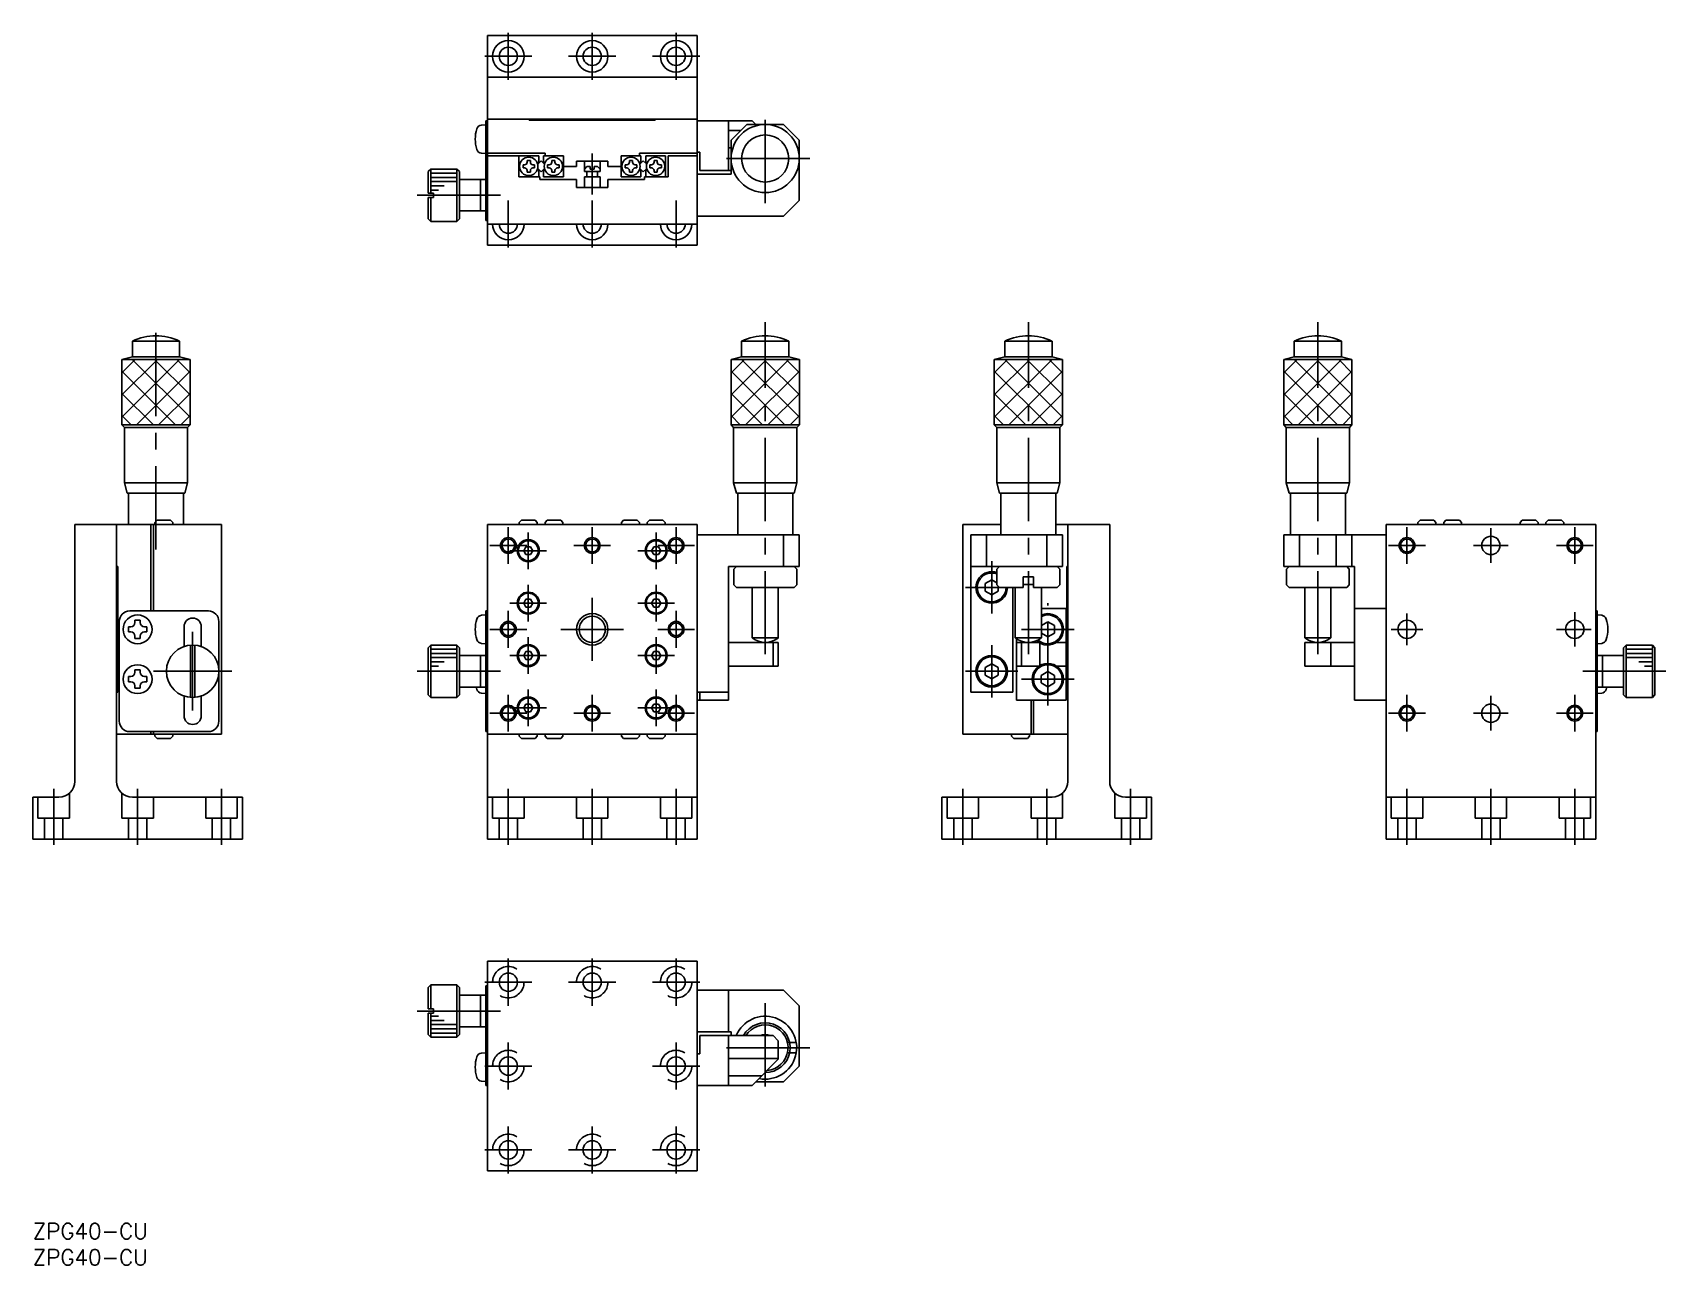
# Model space of a CAD drawing. Extents: x 0 to 312, y -8 to 227.
import ezdxf

# ---------------------------------------------------------------- set-up
doc = ezdxf.new("R2010")
doc.units = 0
doc.header["$LTSCALE"] = 0.5
doc.linetypes.add('CENTER', pattern=[50.8, 31.75, -6.35, 6.35, -6.35])
doc.linetypes.add('DASHED', pattern=[19.05, 12.7, -6.35])
for name, color, linetype in [('MSM_CENTER', 1, 'CENTER'), ('MSM_CONTINUOUS', 7, 'CONTINUOUS'), ('MSM_DASHED', 4, 'DASHED'), ('MSM_NARROW', 5, 'CONTINUOUS'), ('MSM_PART_NUMBER', 7, 'CONTINUOUS')]:
    doc.layers.add(name, color=color, linetype=linetype)
doc.styles.get("Standard").update_dxf_attribs({"font": 'txt.shx', "height": 3, "bigfont": 'bigfont.shx'})

# ---------------------------------------------------------------- blocks, each defined once
blk = doc.blocks.new('*U2')
at = {"layer": 'MSM_PART_NUMBER'}
blk.add_text('ZPG40-CU', height=3, dxfattribs=at).set_placement((0, -3))
blk = doc.blocks.new('*U3')
at = {"layer": 'MSM_PART_NUMBER'}
blk.add_text('ZPG40-CU', height=3, dxfattribs=at).set_placement((0, -8))

msp = doc.modelspace()

# ---------------------------------------------------------------- linework, layer by layer
at = {"layer": 'MSM_CENTER'}
for p, q in [((90.71, 218.12), (90.71, 227.12)), ((106.71, 218.12), (106.71, 227.12)), ((122.71, 218.12), (122.71, 227.12)), ((86.21, 222.62), (95.21, 222.62)), ((102.21, 222.62), (111.21, 222.62)), ((118.21, 222.62), (127.21, 222.62)), ((139.71, 194.62), (139.71, 211.62)), ((106.71, 196.27), (106.71, 204.06)), ((148.21, 203.12), (131.21, 203.12)), ((89.19, 196.12), (72.49, 196.12)), ((90.71, 186.12), (90.71, 195.12)), ((106.71, 186.12), (106.71, 195.12)), ((122.71, 186.12), (122.71, 195.12)), ((23.5, 128.57), (23.5, 171.88)), ((139.71, 108.56), (139.71, 171.88)), ((189.91, 108.56), (189.91, 171.88)), ((245.12, 108.56), (245.12, 171.88)), ((90.71, 132.81), (90.71, 125.81)), ((94.51, 131.81), (94.51, 124.81)), ((106.71, 132.81), (106.71, 125.81)), ((118.91, 131.81), (118.91, 124.81)), ((122.71, 132.81), (122.71, 125.81)), ((262.12, 132.81), (262.12, 125.81)), ((278.12, 132.61), (278.12, 126.01)), ((294.12, 132.81), (294.12, 125.81)), ((87.21, 129.31), (94.21, 129.31)), ((91.01, 128.31), (98.01, 128.31)), ((103.21, 129.31), (110.21, 129.31)), ((115.41, 128.31), (122.41, 128.31)), ((119.21, 129.31), (126.21, 129.31)), ((258.62, 129.31), (265.62, 129.31)), ((274.82, 129.31), (281.42, 129.31)), ((290.62, 129.31), (297.62, 129.31)), ((182.91, 126.31), (182.91, 116.31)), ((94.51, 121.81), (94.51, 114.81)), ((106.71, 119.31), (106.71, 107.31)), ((118.91, 121.81), (118.91, 114.81)), ((177.91, 121.31), (187.91, 121.31)), ((90.71, 116.81), (90.71, 109.81)), ((91.01, 118.31), (98.01, 118.31)), ((115.41, 118.31), (122.41, 118.31)), ((122.71, 116.81), (122.71, 109.81)), ((193.61, 98.81), (193.61, 118.31)), ((262.12, 116.31), (262.12, 110.31)), ((294.12, 116.61), (294.12, 110.01)), ((30.5, 97.81), (30.5, 112.81)), ((87.21, 113.31), (94.21, 113.31)), ((112.71, 113.31), (100.71, 113.31)), ((119.21, 113.31), (126.21, 113.31)), ((198.61, 113.31), (188.61, 113.31)), ((259.12, 113.31), (265.12, 113.31)), ((290.62, 113.31), (297.22, 113.31)), ((94.51, 111.81), (94.51, 104.81)), ((118.91, 111.81), (118.91, 104.81)), ((182.91, 110.31), (182.91, 100.31)), ((91.01, 108.31), (98.01, 108.31)), ((115.41, 108.31), (122.41, 108.31)), ((23, 105.31), (38, 105.31)), ((89.19, 105.31), (72.49, 105.31)), ((177.91, 105.31), (187.91, 105.31)), ((198.61, 103.81), (188.61, 103.81)), ((295.63, 105.31), (312.33, 105.31)), ((90.71, 100.81), (90.71, 93.81)), ((94.51, 101.81), (94.51, 94.81)), ((106.71, 100.81), (106.71, 93.81)), ((118.91, 101.81), (118.91, 94.81)), ((122.71, 100.81), (122.71, 93.81)), ((262.12, 100.81), (262.12, 93.81)), ((278.12, 94.01), (278.12, 100.61)), ((294.12, 100.81), (294.12, 93.81)), ((87.21, 97.31), (94.21, 97.31)), ((91.01, 98.31), (98.01, 98.31)), ((103.21, 97.31), (110.21, 97.31)), ((115.41, 98.31), (122.41, 98.31)), ((119.21, 97.31), (126.21, 97.31)), ((258.62, 97.31), (265.62, 97.31)), ((274.82, 97.31), (281.42, 97.31)), ((290.62, 97.31), (297.62, 97.31)), ((4, 82.87), (4, 72.21)), ((20, 82.87), (20, 72.21)), ((36, 82.87), (36, 72.21)), ((90.71, 82.87), (90.71, 72.21)), ((106.71, 82.87), (106.71, 72.21)), ((122.71, 82.87), (122.71, 72.21)), ((177.41, 82.87), (177.41, 72.21)), ((193.41, 82.87), (193.41, 72.21)), ((209.41, 82.87), (209.41, 72.21)), ((262.12, 82.87), (262.12, 72.21)), ((278.12, 82.87), (278.12, 72.21)), ((294.12, 82.87), (294.12, 72.21)), ((90.71, 50.5), (90.71, 41.5)), ((106.71, 50.5), (106.71, 41.5)), ((122.71, 50.5), (122.71, 41.5)), ((86.21, 46), (95.21, 46)), ((102.21, 46), (111.21, 46)), ((118.21, 46), (127.21, 46)), ((139.71, 42), (139.71, 25)), ((89.19, 40.5), (72.49, 40.5)), ((90.71, 34.5), (90.71, 25.5)), ((122.71, 34.5), (122.71, 25.5)), ((148.21, 33.5), (131.21, 33.5)), ((86.21, 30), (95.21, 30)), ((118.21, 30), (127.21, 30)), ((90.71, 18.5), (90.71, 9.5)), ((106.71, 18.5), (106.71, 9.5)), ((122.71, 18.5), (122.71, 9.5)), ((86.21, 14), (95.21, 14)), ((102.21, 14), (111.21, 14)), ((118.21, 14), (127.21, 14))]:
    msp.add_line(p, q, dxfattribs=at)
at = {"layer": 'MSM_CONTINUOUS'}
for p, q in [((126.71, 226.62), (86.71, 226.62)), ((86.71, 226.62), (86.71, 186.62)), ((126.71, 226.62), (126.71, 186.62)), ((86.71, 218.62), (126.71, 218.62)), ((85.56, 209.5), (86.41, 209.57)), ((86.41, 210.32), (86.71, 210.32)), ((86.41, 191.32), (86.41, 210.32)), ((86.71, 210.62), (126.71, 210.62)), ((94.71, 210.42), (94.71, 210.62)), ((94.71, 210.42), (118.71, 210.42)), ((118.71, 210.42), (118.71, 210.62)), ((137.21, 210.32), (126.71, 210.32)), ((132.71, 210.32), (132.71, 200.82)), ((133.21, 206.62), (136.21, 209.62)), ((136.21, 209.62), (143.21, 209.62)), ((137.91, 209.62), (137.21, 210.32)), ((143.21, 209.62), (146.21, 206.62)), ((132.71, 208.48), (135.07, 208.48)), ((133.21, 206.62), (133.21, 200.12)), ((146.21, 195.12), (146.21, 206.62)), ((86.41, 204.07), (85.56, 204.14)), ((86.71, 204.12), (97.71, 204.12)), ((96.51, 203.62), (86.71, 203.62)), ((92.71, 199.62), (92.71, 203.62)), ((96.51, 203.62), (96.51, 202.23)), ((97.41, 203.62), (97.41, 202.23)), ((97.41, 203.62), (101.21, 203.62)), ((97.71, 203.62), (97.71, 204.12)), ((101.21, 199.62), (101.21, 203.62)), ((116.01, 203.62), (112.21, 203.62)), ((112.21, 199.62), (112.21, 203.62)), ((126.71, 204.12), (115.71, 204.12)), ((115.71, 203.62), (115.71, 204.12)), ((116.01, 203.62), (116.01, 202.23)), ((120.71, 203.62), (116.91, 203.62)), ((116.91, 203.62), (116.91, 202.23)), ((120.71, 203.62), (120.71, 199.62)), ((126.71, 203.62), (121.21, 203.62)), ((121.21, 203.62), (121.21, 199.62)), ((126.71, 204.32), (127.21, 204.32)), ((127.21, 204.32), (127.21, 200.82)), ((132.71, 205.16), (133.21, 205.16)), ((75.91, 201.12), (75.41, 200.62)), ((75.41, 200.62), (75.41, 196.52)), ((75.91, 196.52), (75.91, 201.12)), ((80.91, 201.12), (75.91, 201.12)), ((80.91, 191.12), (80.91, 201.12)), ((81.41, 200.62), (80.91, 201.12)), ((81.41, 191.62), (81.41, 200.62)), ((93.51, 201.92), (93.51, 201.32)), ((93.51, 201.92), (93.81, 201.92)), ((93.51, 201.32), (93.81, 201.32)), ((94.91, 202.72), (94.31, 202.72)), ((94.31, 202.72), (94.31, 202.42)), ((94.31, 200.52), (94.31, 200.82)), ((94.31, 200.52), (94.91, 200.52)), ((94.91, 202.72), (94.91, 202.42)), ((94.91, 200.52), (94.91, 200.82)), ((95.71, 201.92), (95.41, 201.92)), ((95.71, 201.32), (95.41, 201.32)), ((95.71, 201.92), (95.71, 201.32)), ((96.31, 202.03), (96.96, 202.68)), ((96.96, 200.56), (96.31, 201.21)), ((96.51, 199.62), (96.51, 201.01)), ((97.6, 202.03), (96.96, 202.68)), ((96.96, 200.56), (97.6, 201.21)), ((97.41, 199.62), (97.41, 201.01)), ((98.21, 201.92), (98.21, 201.32)), ((98.21, 201.92), (98.51, 201.92)), ((98.21, 201.32), (98.51, 201.32)), ((99.61, 202.72), (99.01, 202.72)), ((99.01, 202.72), (99.01, 202.42)), ((99.01, 200.52), (99.01, 200.82)), ((99.01, 200.52), (99.61, 200.52)), ((99.61, 202.72), (99.61, 202.42)), ((99.61, 200.52), (99.61, 200.82)), ((100.41, 201.92), (100.11, 201.92)), ((100.41, 201.32), (100.11, 201.32)), ((100.41, 201.92), (100.41, 201.32)), ((101.21, 201.62), (103.71, 201.62)), ((109.71, 202.62), (103.71, 202.62)), ((103.71, 202.62), (103.71, 201.62)), ((105.21, 202.62), (105.21, 200.62)), ((105.71, 201.62), (105.21, 201.12)), ((105.21, 200.62), (108.21, 200.62)), ((106.31, 201.62), (105.71, 201.62)), ((105.71, 199.62), (105.71, 200.62)), ((106.31, 201.62), (106.31, 201.12)), ((107.11, 201.12), (106.31, 201.12)), ((107.71, 201.62), (107.11, 201.62)), ((107.11, 201.62), (107.11, 201.12)), ((107.71, 201.62), (108.21, 201.12)), ((107.71, 200.62), (107.71, 199.62)), ((108.21, 200.62), (108.21, 202.62)), ((109.71, 202.62), (109.71, 201.62)), ((112.21, 201.62), (109.71, 201.62)), ((113.01, 201.92), (113.01, 201.32)), ((113.01, 201.92), (113.31, 201.92)), ((113.01, 201.32), (113.31, 201.32)), ((114.41, 202.72), (113.81, 202.72)), ((113.81, 202.72), (113.81, 202.42)), ((113.81, 200.52), (113.81, 200.82)), ((113.81, 200.52), (114.41, 200.52)), ((114.41, 202.72), (114.41, 202.42)), ((114.41, 200.52), (114.41, 200.82)), ((115.21, 201.92), (114.91, 201.92)), ((115.21, 201.32), (114.91, 201.32)), ((115.21, 201.92), (115.21, 201.32)), ((115.81, 202.03), (116.46, 202.68)), ((116.46, 200.56), (115.81, 201.21)), ((116.01, 199.62), (116.01, 201.01)), ((117.1, 202.03), (116.46, 202.68)), ((116.46, 200.56), (117.1, 201.21)), ((116.91, 199.62), (116.91, 201.01)), ((117.71, 201.92), (117.71, 201.32)), ((117.71, 201.92), (118.01, 201.92)), ((117.71, 201.32), (118.01, 201.32)), ((119.11, 202.72), (118.51, 202.72)), ((118.51, 202.72), (118.51, 202.42)), ((118.51, 200.52), (118.51, 200.82)), ((118.51, 200.52), (119.11, 200.52)), ((119.11, 202.72), (119.11, 202.42)), ((119.11, 200.52), (119.11, 200.82)), ((119.91, 201.92), (119.61, 201.92)), ((119.91, 201.32), (119.61, 201.32)), ((119.91, 201.92), (119.91, 201.32)), ((126.71, 200.12), (133.21, 200.12)), ((133.21, 200.82), (127.21, 200.82)), ((86.41, 199.12), (81.41, 199.12)), ((85.41, 193.12), (85.41, 199.12)), ((96.71, 199.62), (92.71, 199.62)), ((96.71, 199.12), (96.71, 199.62)), ((103.71, 199.12), (96.71, 199.12)), ((97.41, 199.62), (101.21, 199.62)), ((103.71, 197.62), (103.71, 199.12)), ((109.71, 197.62), (103.71, 197.62)), ((105.21, 199.62), (108.21, 199.62)), ((105.21, 199.62), (105.21, 197.62)), ((108.21, 197.62), (108.21, 199.62)), ((109.71, 199.12), (109.71, 197.62)), ((116.71, 199.12), (109.71, 199.12)), ((112.21, 199.62), (116.01, 199.62)), ((121.21, 199.62), (116.71, 199.62)), ((116.71, 199.62), (116.71, 199.12)), ((76.41, 196.52), (75.41, 196.52)), ((75.41, 195.72), (75.41, 191.62)), ((76.41, 195.72), (75.41, 195.72)), ((75.91, 191.12), (75.91, 195.72)), ((76.41, 196.52), (76.41, 195.72)), ((146.21, 195.12), (143.21, 192.12)), ((75.41, 191.62), (75.91, 191.12)), ((80.91, 191.12), (75.91, 191.12)), ((80.91, 191.12), (81.41, 191.62)), ((86.41, 193.12), (81.41, 193.12)), ((86.71, 191.32), (86.41, 191.32)), ((86.71, 190.62), (95.21, 190.62)), ((126.71, 190.62), (86.71, 190.62)), ((102.21, 190.62), (111.21, 190.62)), ((118.21, 190.62), (126.71, 190.62)), ((143.21, 192.12), (126.71, 192.12)), ((86.71, 186.62), (126.71, 186.62)), ((19, 168.31), (28, 168.31)), ((19, 165.31), (19, 168.31)), ((28, 165.31), (28, 168.31)), ((144.21, 168.31), (135.21, 168.31)), ((135.21, 165.31), (135.21, 168.31)), ((144.21, 165.31), (144.21, 168.31)), ((194.41, 168.31), (185.41, 168.31)), ((185.41, 165.31), (185.41, 168.31)), ((194.41, 165.31), (194.41, 168.31)), ((240.62, 168.31), (249.62, 168.31)), ((240.62, 165.31), (240.62, 168.31)), ((249.62, 165.31), (249.62, 168.31)), ((16.98, 164.81), (19, 165.31)), ((16.98, 164.81), (30.02, 164.81)), ((16.98, 164.81), (16.98, 152.31)), ((19, 165.31), (28, 165.31)), ((30.02, 164.81), (28, 165.31)), ((30.02, 164.81), (30.02, 152.31)), ((133.19, 164.81), (135.21, 165.31)), ((146.22, 164.81), (133.19, 164.81)), ((133.19, 164.81), (133.19, 152.31)), ((144.21, 165.31), (135.21, 165.31)), ((146.22, 164.81), (144.21, 165.31)), ((146.22, 164.81), (146.22, 152.31)), ((183.39, 164.81), (185.41, 165.31)), ((196.43, 164.81), (183.39, 164.81)), ((183.39, 164.81), (183.39, 152.31)), ((194.41, 165.31), (185.41, 165.31)), ((196.43, 164.81), (194.41, 165.31)), ((196.43, 164.81), (196.43, 152.31)), ((238.6, 164.81), (240.62, 165.31)), ((238.6, 164.81), (251.63, 164.81)), ((238.6, 164.81), (238.6, 152.31)), ((240.62, 165.31), (249.62, 165.31)), ((251.63, 164.81), (249.62, 165.31)), ((251.63, 164.81), (251.63, 152.31)), ((16.98, 152.31), (30.02, 152.31)), ((16.98, 152.31), (17.48, 151.81)), ((29.52, 151.81), (17.48, 151.81)), ((17.48, 141.24), (17.48, 151.81)), ((30.02, 152.31), (29.52, 151.81)), ((29.52, 141.24), (29.52, 151.81)), ((146.22, 152.31), (133.19, 152.31)), ((133.19, 152.31), (133.69, 151.81)), ((133.69, 151.81), (145.72, 151.81)), ((133.69, 141.24), (133.69, 151.81)), ((146.22, 152.31), (145.72, 151.81)), ((145.72, 141.24), (145.72, 151.81)), ((196.43, 152.31), (183.39, 152.31)), ((183.39, 152.31), (183.89, 151.81)), ((183.89, 151.81), (195.93, 151.81)), ((183.89, 141.24), (183.89, 151.81)), ((196.43, 152.31), (195.93, 151.81)), ((195.93, 141.24), (195.93, 151.81)), ((238.6, 152.31), (251.63, 152.31)), ((238.6, 152.31), (239.1, 151.81)), ((251.13, 151.81), (239.1, 151.81)), ((239.1, 141.24), (239.1, 151.81)), ((251.63, 152.31), (251.13, 151.81)), ((251.13, 141.24), (251.13, 151.81)), ((17.48, 141.24), (29.48, 141.24)), ((18, 139.31), (17.48, 141.24)), ((29, 139.31), (29.52, 141.24)), ((134.21, 139.31), (133.69, 141.24)), ((145.72, 141.24), (133.72, 141.24)), ((145.21, 139.31), (145.72, 141.24)), ((184.41, 139.31), (183.89, 141.24)), ((195.93, 141.24), (183.93, 141.24)), ((195.41, 139.31), (195.93, 141.24)), ((239.1, 141.24), (251.1, 141.24)), ((239.62, 139.31), (239.1, 141.24)), ((250.62, 139.31), (251.13, 141.24)), ((18, 139.31), (29, 139.31)), ((18.25, 133.31), (18.25, 139.31)), ((28.75, 133.31), (28.75, 139.31)), ((145.21, 139.31), (134.21, 139.31)), ((134.46, 131.31), (134.46, 139.31)), ((144.96, 131.31), (144.96, 139.31)), ((195.41, 139.31), (184.41, 139.31)), ((184.66, 131.31), (184.66, 139.31)), ((195.16, 131.31), (195.16, 139.31)), ((239.62, 139.31), (250.62, 139.31)), ((239.87, 131.31), (239.87, 139.31)), ((250.37, 131.31), (250.37, 139.31)), ((8, 133.31), (36, 133.31)), ((8, 133.31), (8, 84.31)), ((16, 133.31), (16, 84.31)), ((22.5, 116.81), (22.5, 133.31)), ((23, 116.81), (23, 133.31)), ((23.7, 134.11), (23.3, 133.71)), ((23.3, 133.71), (23.3, 133.31)), ((26.3, 134.11), (23.7, 134.11)), ((26.3, 134.11), (26.7, 133.71)), ((26.7, 133.71), (26.7, 133.31)), ((36, 133.31), (36, 93.31)), ((86.71, 73.31), (86.71, 133.31)), ((86.71, 133.31), (126.71, 133.31)), ((93.21, 134.11), (92.81, 133.71)), ((92.81, 133.71), (92.81, 133.31)), ((95.81, 134.11), (93.21, 134.11)), ((95.81, 134.11), (96.21, 133.71)), ((96.21, 133.71), (96.21, 133.31)), ((97.71, 133.71), (98.11, 134.11)), ((97.71, 133.71), (97.71, 133.31)), ((100.71, 134.11), (98.11, 134.11)), ((100.71, 134.11), (101.11, 133.71)), ((101.11, 133.71), (101.11, 133.31)), ((112.71, 134.11), (112.31, 133.71)), ((112.31, 133.71), (112.31, 133.31)), ((112.71, 134.11), (115.31, 134.11)), ((115.71, 133.71), (115.31, 134.11)), ((115.71, 133.71), (115.71, 133.31)), ((117.21, 133.71), (117.61, 134.11)), ((117.21, 133.71), (117.21, 133.31)), ((120.21, 134.11), (117.61, 134.11)), ((120.21, 134.11), (120.61, 133.71)), ((120.61, 133.71), (120.61, 133.31)), ((126.71, 73.31), (126.71, 133.31)), ((126.71, 131.31), (146.21, 131.31)), ((143.21, 125.31), (143.21, 131.31)), ((146.21, 125.31), (146.21, 131.31)), ((184.66, 133.31), (177.41, 133.31)), ((177.41, 133.31), (177.41, 93.31)), ((178.91, 101.31), (178.91, 131.31)), ((178.91, 131.31), (196.41, 131.31)), ((181.91, 125.31), (181.91, 131.31)), ((193.41, 125.31), (193.41, 131.31)), ((205.41, 133.31), (195.16, 133.31)), ((196.41, 125.31), (196.41, 131.31)), ((197.41, 133.31), (197.41, 84.31)), ((205.41, 133.31), (205.41, 84.31)), ((258.12, 131.31), (238.62, 131.31)), ((238.62, 125.31), (238.62, 131.31)), ((241.62, 125.31), (241.62, 131.31)), ((248.62, 125.31), (248.62, 131.31)), ((251.62, 125.31), (251.62, 131.31)), ((258.12, 73.31), (258.12, 133.31)), ((298.12, 133.31), (258.12, 133.31)), ((264.62, 134.11), (264.22, 133.71)), ((264.22, 133.71), (264.22, 133.31)), ((264.62, 134.11), (267.22, 134.11)), ((267.62, 133.71), (267.22, 134.11)), ((267.62, 133.71), (267.62, 133.31)), ((269.12, 133.71), (269.52, 134.11)), ((269.12, 133.71), (269.12, 133.31)), ((272.12, 134.11), (269.52, 134.11)), ((272.12, 134.11), (272.52, 133.71)), ((272.52, 133.71), (272.52, 133.31)), ((284.12, 134.11), (283.72, 133.71)), ((283.72, 133.71), (283.72, 133.31)), ((284.12, 134.11), (286.72, 134.11)), ((287.12, 133.71), (286.72, 134.11)), ((287.12, 133.71), (287.12, 133.31)), ((289.02, 134.11), (288.62, 133.71)), ((288.62, 133.71), (288.62, 133.31)), ((289.02, 134.11), (291.62, 134.11)), ((291.62, 134.11), (292.02, 133.71)), ((292.02, 133.71), (292.02, 133.31)), ((298.12, 73.31), (298.12, 133.31)), ((93.64, 128.31), (94.07, 129.06)), ((94.07, 127.56), (93.64, 128.31)), ((94.07, 129.06), (94.94, 129.06)), ((94.94, 129.06), (95.37, 128.31)), ((95.37, 128.31), (94.94, 127.56)), ((118.04, 128.31), (118.47, 129.06)), ((118.47, 127.56), (118.04, 128.31)), ((118.47, 129.06), (119.34, 129.06)), ((119.34, 129.06), (119.77, 128.31)), ((119.77, 128.31), (119.34, 127.56)), ((16, 125.31), (16.2, 125.31)), ((16.2, 125.31), (16.2, 101.31)), ((94.94, 127.56), (94.07, 127.56)), ((119.34, 127.56), (118.47, 127.56)), ((146.21, 125.31), (132.71, 125.31)), ((132.71, 99.81), (132.71, 125.31)), ((134.21, 125.31), (133.71, 124.81)), ((145.71, 124.81), (145.21, 125.31)), ((178.91, 125.31), (196.41, 125.31)), ((184.41, 125.31), (183.91, 124.81)), ((195.91, 124.81), (195.41, 125.31)), ((197.41, 125.31), (197.21, 125.31)), ((197.21, 125.31), (197.21, 101.31)), ((238.62, 125.31), (252.12, 125.31)), ((239.12, 124.81), (239.62, 125.31)), ((250.62, 125.31), (251.12, 124.81)), ((252.12, 99.81), (252.12, 125.31)), ((133.71, 121.81), (133.71, 124.81)), ((145.71, 124.81), (145.71, 121.81)), ((181.66, 122.03), (182.91, 122.75)), ((181.66, 120.59), (181.66, 122.03)), ((182.91, 122.75), (183.91, 122.18)), ((183.91, 121.81), (183.91, 124.81)), ((188.91, 121.31), (188.91, 123.31)), ((188.91, 123.31), (190.91, 123.31)), ((188.91, 121.86), (190.91, 121.86)), ((190.91, 121.31), (190.91, 123.31)), ((195.91, 124.81), (195.91, 121.81)), ((239.12, 124.81), (239.12, 121.81)), ((251.12, 121.81), (251.12, 124.81)), ((93.64, 118.31), (94.07, 119.06)), ((94.07, 119.06), (94.94, 119.06)), ((94.94, 119.06), (95.37, 118.31)), ((118.04, 118.31), (118.47, 119.06)), ((118.47, 119.06), (119.34, 119.06)), ((119.34, 119.06), (119.77, 118.31)), ((134.21, 121.31), (133.71, 121.81)), ((145.21, 121.31), (134.21, 121.31)), ((137.21, 111.69), (137.21, 121.31)), ((142.21, 111.69), (142.21, 121.31)), ((145.21, 121.31), (145.71, 121.81)), ((182.91, 119.87), (181.66, 120.59)), ((184.16, 120.59), (182.91, 119.87)), ((184.41, 121.31), (183.91, 121.81)), ((184.16, 120.59), (184.16, 121.56)), ((188.91, 121.31), (184.41, 121.31)), ((186.91, 101.31), (186.91, 121.31)), ((187.41, 111.69), (187.41, 121.31)), ((195.41, 121.31), (190.91, 121.31)), ((192.41, 111.69), (192.41, 121.31)), ((195.41, 121.31), (195.91, 121.81)), ((239.62, 121.31), (239.12, 121.81)), ((239.62, 121.31), (250.62, 121.31)), ((242.62, 111.69), (242.62, 121.31)), ((247.62, 111.69), (247.62, 121.31)), ((250.62, 121.31), (251.12, 121.81)), ((33.5, 116.81), (18.5, 116.81)), ((86.41, 116.06), (85.56, 115.99)), ((86.41, 116.81), (86.71, 116.81)), ((86.41, 93.81), (86.41, 116.81)), ((94.07, 117.56), (93.64, 118.31)), ((94.94, 117.56), (94.07, 117.56)), ((95.37, 118.31), (94.94, 117.56)), ((118.47, 117.56), (118.04, 118.31)), ((119.34, 117.56), (118.47, 117.56)), ((119.77, 118.31), (119.34, 117.56)), ((197.11, 117.31), (192.41, 117.31)), ((197.11, 99.81), (197.11, 117.31)), ((252.12, 117.31), (258.12, 117.31)), ((298.42, 116.81), (298.12, 116.81)), ((298.42, 93.81), (298.42, 116.81)), ((298.42, 116.06), (299.26, 115.99)), ((16.5, 114.81), (16.5, 95.81)), ((18.25, 112.81), (18.25, 113.81)), ((18.25, 113.81), (18.7, 113.81)), ((18.25, 112.81), (18.7, 112.81)), ((19.5, 115.06), (20.5, 115.06)), ((19.5, 115.06), (19.5, 114.61)), ((20.5, 115.06), (20.5, 114.61)), ((21.75, 113.81), (21.3, 113.81)), ((21.75, 112.81), (21.3, 112.81)), ((21.75, 113.81), (21.75, 112.81)), ((28.85, 110.03), (28.85, 113.81)), ((32.15, 110.03), (32.15, 113.81)), ((35.5, 95.81), (35.5, 114.81)), ((192.41, 114.06), (193.61, 114.75)), ((193.61, 111.87), (192.41, 112.56)), ((193.61, 114.75), (194.86, 114.03)), ((194.86, 112.59), (193.61, 111.87)), ((194.86, 112.59), (194.86, 114.03)), ((19.5, 111.56), (19.5, 112.01)), ((20.5, 111.56), (19.5, 111.56)), ((20.5, 111.56), (20.5, 112.01)), ((30.1, 100.31), (30.1, 110.29)), ((30.9, 100.34), (30.9, 110.31)), ((75.91, 110.31), (75.41, 109.81)), ((75.41, 100.81), (75.41, 109.81)), ((75.91, 100.31), (75.91, 110.31)), ((80.91, 110.31), (75.91, 110.31)), ((80.91, 100.31), (80.91, 110.31)), ((81.41, 109.81), (80.91, 110.31)), ((81.41, 100.81), (81.41, 109.81)), ((85.56, 110.63), (86.41, 110.56)), ((132.71, 110.81), (142.21, 110.81)), ((142.21, 111.69), (137.21, 111.69)), ((141.21, 110.81), (141.21, 106.31)), ((142.21, 110.81), (142.21, 106.31)), ((192.41, 111.69), (187.41, 111.69)), ((187.61, 99.81), (187.61, 111.54)), ((191.95, 110.81), (187.61, 110.81)), ((188.61, 106.31), (188.61, 110.81)), ((192.11, 106.41), (192.11, 110.71)), ((197.11, 110.81), (195.27, 110.81)), ((242.62, 111.69), (247.62, 111.69)), ((242.62, 110.81), (242.62, 106.31)), ((252.12, 110.81), (242.62, 110.81)), ((247.62, 110.81), (247.62, 106.31)), ((299.26, 110.63), (298.42, 110.56)), ((303.42, 109.81), (303.92, 110.31)), ((303.42, 100.81), (303.42, 109.81)), ((303.92, 100.31), (303.92, 110.31)), ((303.92, 110.31), (308.92, 110.31)), ((308.92, 100.31), (308.92, 110.31)), ((308.92, 110.31), (309.42, 109.81)), ((309.42, 100.81), (309.42, 109.81)), ((81.41, 108.31), (86.41, 108.31)), ((85.41, 102.31), (85.41, 108.31)), ((93.64, 108.31), (94.07, 109.06)), ((94.07, 107.56), (93.64, 108.31)), ((94.07, 109.06), (94.94, 109.06)), ((94.94, 107.56), (94.07, 107.56)), ((94.94, 109.06), (95.37, 108.31)), ((95.37, 108.31), (94.94, 107.56)), ((118.04, 108.31), (118.47, 109.06)), ((118.47, 107.56), (118.04, 108.31)), ((118.47, 109.06), (119.34, 109.06)), ((119.34, 107.56), (118.47, 107.56)), ((119.34, 109.06), (119.77, 108.31)), ((119.77, 108.31), (119.34, 107.56)), ((142.21, 106.31), (132.71, 106.31)), ((181.66, 106.03), (182.91, 106.75)), ((182.91, 106.75), (184.16, 106.03)), ((191.95, 106.31), (187.61, 106.31)), ((197.11, 106.31), (195.27, 106.31)), ((242.62, 106.31), (252.12, 106.31)), ((303.42, 108.31), (298.42, 108.31)), ((299.42, 102.31), (299.42, 108.31)), ((18.25, 103.31), (18.25, 104.31)), ((18.25, 104.31), (18.7, 104.31)), ((18.25, 103.31), (18.7, 103.31)), ((19.5, 105.56), (20.5, 105.56)), ((19.5, 105.56), (19.5, 105.11)), ((20.5, 105.56), (20.5, 105.11)), ((21.75, 104.31), (21.3, 104.31)), ((21.75, 103.31), (21.3, 103.31)), ((21.75, 104.31), (21.75, 103.31)), ((181.66, 104.59), (181.66, 106.03)), ((182.91, 103.87), (181.66, 104.59)), ((184.16, 104.59), (182.91, 103.87)), ((184.16, 104.59), (184.16, 106.03)), ((192.36, 104.53), (193.61, 105.25)), ((192.36, 103.09), (192.36, 104.53)), ((193.61, 102.37), (192.36, 103.09)), ((193.61, 105.25), (194.86, 104.53)), ((194.86, 103.09), (193.61, 102.37)), ((194.86, 103.09), (194.86, 104.53)), ((16, 101.31), (16.2, 101.31)), ((19.5, 102.06), (19.5, 102.51)), ((20.5, 102.06), (19.5, 102.06)), ((20.5, 102.06), (20.5, 102.51)), ((28.85, 96.81), (28.85, 100.59)), ((32.15, 96.81), (32.15, 100.59)), ((75.41, 100.81), (75.91, 100.31)), ((75.91, 100.31), (80.91, 100.31)), ((80.91, 100.31), (81.41, 100.81)), ((81.41, 102.31), (86.41, 102.31)), ((86.41, 101.06), (85.56, 101.13)), ((126.71, 101.31), (132.71, 101.31)), ((127.21, 101.31), (127.21, 99.81)), ((178.91, 101.31), (186.91, 101.31)), ((197.41, 101.31), (197.21, 101.31)), ((303.42, 102.31), (298.42, 102.31)), ((298.42, 101.06), (299.26, 101.13)), ((303.92, 100.31), (303.42, 100.81)), ((308.92, 100.31), (303.92, 100.31)), ((309.42, 100.81), (308.92, 100.31)), ((93.64, 98.31), (94.07, 99.06)), ((94.07, 97.56), (93.64, 98.31)), ((94.07, 99.06), (94.94, 99.06)), ((94.94, 97.56), (94.07, 97.56)), ((94.94, 99.06), (95.37, 98.31)), ((95.37, 98.31), (94.94, 97.56)), ((118.04, 98.31), (118.47, 99.06)), ((118.47, 97.56), (118.04, 98.31)), ((118.47, 99.06), (119.34, 99.06)), ((119.34, 97.56), (118.47, 97.56)), ((119.34, 99.06), (119.77, 98.31)), ((119.77, 98.31), (119.34, 97.56)), ((132.71, 99.81), (126.71, 99.81)), ((187.61, 99.81), (197.11, 99.81)), ((190.41, 93.31), (190.41, 99.81)), ((190.91, 93.31), (190.91, 99.81)), ((252.12, 99.81), (258.12, 99.81)), ((18.5, 93.81), (33.5, 93.81)), ((22.5, 93.31), (22.5, 93.81)), ((23, 93.31), (23, 93.81)), ((86.71, 93.81), (86.41, 93.81)), ((298.12, 93.81), (298.42, 93.81)), ((36, 93.31), (16, 93.31)), ((23.3, 92.91), (23.3, 93.31)), ((23.3, 92.91), (23.7, 92.51)), ((23.7, 92.51), (26.3, 92.51)), ((26.7, 92.91), (26.3, 92.51)), ((26.7, 92.91), (26.7, 93.31)), ((126.71, 93.31), (86.71, 93.31)), ((92.81, 92.91), (92.81, 93.31)), ((92.81, 92.91), (93.21, 92.51)), ((95.81, 92.51), (93.21, 92.51)), ((96.21, 92.91), (95.81, 92.51)), ((96.21, 92.91), (96.21, 93.31)), ((97.71, 92.91), (97.71, 93.31)), ((97.71, 92.91), (98.11, 92.51)), ((100.71, 92.51), (98.11, 92.51)), ((100.71, 92.51), (101.11, 92.91)), ((101.11, 92.91), (101.11, 93.31)), ((112.31, 92.91), (112.31, 93.31)), ((112.31, 92.91), (112.71, 92.51)), ((112.71, 92.51), (115.31, 92.51)), ((115.71, 92.91), (115.31, 92.51)), ((115.71, 92.91), (115.71, 93.31)), ((117.21, 92.91), (117.21, 93.31)), ((117.21, 92.91), (117.61, 92.51)), ((120.21, 92.51), (117.61, 92.51)), ((120.21, 92.51), (120.61, 92.91)), ((120.61, 92.91), (120.61, 93.31)), ((177.41, 93.31), (197.41, 93.31)), ((186.71, 92.91), (186.71, 93.31)), ((187.11, 92.51), (186.71, 92.91)), ((187.11, 92.51), (189.71, 92.51)), ((190.11, 92.91), (189.71, 92.51)), ((190.11, 92.91), (190.11, 93.31)), ((0, 81.31), (5, 81.31)), ((0, 81.31), (0, 73.31)), ((40, 81.31), (19, 81.31)), ((40, 73.31), (40, 81.31)), ((86.71, 81.31), (126.71, 81.31)), ((173.41, 81.31), (194.41, 81.31)), ((173.41, 73.31), (173.41, 81.31)), ((213.41, 81.31), (208.41, 81.31)), ((213.41, 81.31), (213.41, 73.31)), ((298.12, 81.31), (258.12, 81.31)), ((0, 73.31), (40, 73.31)), ((86.71, 73.31), (126.71, 73.31)), ((213.41, 73.31), (173.41, 73.31)), ((298.12, 73.31), (258.12, 73.31)), ((86.71, 10), (86.71, 50)), ((86.71, 50), (126.71, 50)), ((126.71, 10), (126.71, 50)), ((75.41, 45), (75.91, 45.5)), ((75.41, 40.9), (75.41, 45)), ((75.91, 45.5), (75.91, 40.9)), ((80.91, 45.5), (75.91, 45.5)), ((80.91, 45.5), (80.91, 35.5)), ((80.91, 45.5), (81.41, 45)), ((81.41, 45), (81.41, 36)), ((86.41, 45.3), (86.41, 26.3)), ((86.71, 45.3), (86.41, 45.3)), ((143.21, 44.5), (126.71, 44.5)), ((132.71, 44.5), (132.71, 36.5)), ((146.21, 41.5), (143.21, 44.5)), ((76.41, 40.9), (75.41, 40.9)), ((76.41, 40.9), (76.41, 40.1)), ((86.41, 43.5), (81.41, 43.5)), ((85.41, 43.5), (85.41, 37.5)), ((146.21, 41.5), (146.21, 30)), ((75.41, 36), (75.41, 40.1)), ((76.41, 40.1), (75.41, 40.1)), ((75.91, 40.1), (75.91, 35.5)), ((86.41, 37.5), (81.41, 37.5)), ((75.91, 35.5), (75.41, 36)), ((80.91, 35.5), (75.91, 35.5)), ((81.41, 36), (80.91, 35.5)), ((126.71, 36.5), (133.21, 36.5)), ((127.21, 32.3), (127.21, 35.8)), ((141.21, 35.8), (127.21, 35.8)), ((132.71, 26.3), (132.71, 35.8)), ((133.21, 35.8), (133.21, 36.5)), ((141.21, 35.8), (142.21, 34.8)), ((142.21, 34.8), (142.21, 31.3)), ((145.62, 34.5), (143.94, 34.5)), ((86.41, 32.55), (85.56, 32.48)), ((126.71, 32.3), (127.21, 32.3)), ((132.71, 31.46), (142.21, 31.46)), ((142.21, 31.3), (137.21, 26.3)), ((145.62, 32.5), (143.94, 32.5)), ((132.71, 28.14), (139.05, 28.14)), ((143.21, 27), (146.21, 30)), ((85.56, 27.12), (86.41, 27.05)), ((86.41, 26.3), (86.71, 26.3)), ((137.21, 26.3), (126.71, 26.3)), ((137.91, 27), (143.21, 27)), ((126.71, 10), (86.71, 10))]:
    msp.add_line(p, q, dxfattribs=at)
for centre, radius in [((90.71, 222.62), 3), ((106.71, 222.62), 3), ((122.71, 222.62), 3), ((90.71, 222.62), 1.75), ((106.71, 222.62), 1.75), ((122.71, 222.62), 1.75), ((139.71, 203.12), 6.5), ((139.71, 203.12), 4.5), ((94.61, 201.62), 1.75), ((99.31, 201.62), 1.75), ((114.11, 201.62), 1.75), ((118.81, 201.62), 1.75), ((90.71, 129.31), 1.23), ((94.51, 128.31), 2.1), ((94.51, 128.31), 1.9), ((106.71, 129.31), 1.23), ((118.91, 128.31), 2.1), ((118.91, 128.31), 1.9), ((122.71, 129.31), 1.23), ((262.12, 129.31), 1.23), ((278.12, 129.31), 1.75), ((294.12, 129.31), 1.23), ((94.51, 118.31), 2.1), ((94.51, 118.31), 1.9), ((118.91, 118.31), 2.1), ((118.91, 118.31), 1.9), ((20, 113.31), 2.75), ((106.71, 113.31), 2.5), ((90.71, 113.31), 1.23), ((122.71, 113.31), 1.23), ((262.12, 113.31), 1.75), ((294.12, 113.31), 1.75), ((30.5, 105.31), 5), ((94.51, 108.31), 2.1), ((94.51, 108.31), 1.9), ((118.91, 108.31), 2.1), ((118.91, 108.31), 1.9), ((20, 103.81), 2.75), ((182.91, 105.31), 3), ((182.91, 105.31), 2.75), ((193.61, 103.81), 3), ((193.61, 103.81), 2.75), ((94.51, 98.31), 2.1), ((94.51, 98.31), 1.9), ((118.91, 98.31), 2.1), ((118.91, 98.31), 1.9), ((90.71, 97.31), 1.23), ((106.71, 97.31), 1.23), ((122.71, 97.31), 1.23), ((262.12, 97.31), 1.23), ((278.12, 97.31), 1.75), ((294.12, 97.31), 1.23), ((90.71, 46), 1.75), ((106.71, 46), 1.75), ((122.71, 46), 1.75), ((90.71, 30), 1.75), ((122.71, 30), 1.75), ((90.71, 14), 1.75), ((106.71, 14), 1.75), ((122.71, 14), 1.75)]:
    msp.add_circle(centre, radius, dxfattribs=at)
for centre, radius, start, end in [((85.65, 208.5), 1, 95, 163.743), ((91.41, 206.82), 7, 163.743, 196.257), ((85.65, 205.14), 1, 196.257, 265), ((93.81, 202.42), 0.5, 270, 0), ((93.81, 200.82), 0.5, 0, 90), ((95.41, 202.42), 0.5, 180, 270), ((95.41, 200.82), 0.5, 90, 180), ((98.51, 202.42), 0.5, 270, 0), ((98.51, 200.82), 0.5, 0, 90), ((100.11, 202.42), 0.5, 180, 270), ((100.11, 200.82), 0.5, 90, 180), ((113.31, 202.42), 0.5, 270, 0), ((113.31, 200.82), 0.5, 0, 90), ((114.91, 202.42), 0.5, 180, 270), ((114.91, 200.82), 0.5, 90, 180), ((118.01, 202.42), 0.5, 270, 0), ((118.01, 200.82), 0.5, 0, 90), ((119.61, 202.42), 0.5, 180, 270), ((119.61, 200.82), 0.5, 90, 180), ((90.71, 190.62), 3, 180, 0), ((90.71, 190.62), 1.75, 180, 0), ((106.71, 190.62), 3, 180, 0), ((106.71, 190.62), 1.75, 180, 0), ((122.71, 190.62), 3, 180, 0), ((122.71, 190.62), 1.75, 180, 0), ((23.5, 158.68), 10.62, 64.9423, 115.0577), ((139.71, 158.68), 10.62, 64.9423, 115.0577), ((189.91, 158.68), 10.62, 64.9423, 115.0577), ((245.12, 158.68), 10.62, 64.9423, 115.0577), ((182.91, 121.31), 3, 70.5288, 0.0001), ((182.91, 121.31), 2.75, 68.6763, 0.0001), ((18.5, 114.81), 2, 90, 180), ((33.5, 114.81), 2, 0, 90), ((85.65, 114.99), 1, 95, 163.743), ((193.61, 113.31), 3, 226.0188, 113.5782), ((193.61, 113.31), 2.75, 227.9537, 115.8721), ((299.18, 114.99), 1, 16.257, 85), ((18.7, 114.61), 0.8, 270, 0), ((18.7, 112.01), 0.8, 0, 90), ((21.3, 114.61), 0.8, 180, 270), ((21.3, 112.01), 0.8, 90, 180), ((30.5, 113.81), 1.65, 0, 180), ((91.41, 113.31), 7, 163.743, 196.257), ((293.42, 113.31), 7, 343.743, 16.257), ((85.65, 111.63), 1, 196.257, 265), ((139.71, 114.81), 4, 231.3178, 308.7225), ((189.91, 114.81), 4, 231.3178, 308.7225), ((245.12, 114.81), 4, 231.2775, 308.6822), ((299.18, 111.63), 1, 275, 343.743), ((18.7, 105.11), 0.8, 270, 0), ((18.7, 102.51), 0.8, 0, 90), ((21.3, 105.11), 0.8, 180, 270), ((21.3, 102.51), 0.8, 90, 180), ((91.41, 103.81), 7, 192.3736, 196.257), ((85.65, 102.13), 1, 196.257, 265), ((299.18, 102.13), 1, 275, 343.743), ((293.42, 103.81), 7, 343.743, 347.6264), ((18.5, 95.81), 2, 180, 270), ((30.5, 96.81), 1.65, 180, 0), ((33.5, 95.81), 2, 270, 0), ((5, 84.31), 3, 270.002, 0), ((19, 84.31), 3, 180, 269.9907), ((194.41, 84.31), 3, 270.0093, 0), ((208.41, 84.31), 3, 180, 269.998), ((139.71, 33.5), 6, 258.635, 157.4597), ((139.71, 33.5), 4.75, 269.4001, 151.0393), ((139.71, 33.5), 4.35, 274.8182, 148.08), ((139.71, 33.5), 2.5, 66.9258, 113.0742), ((91.41, 29.8), 7, 163.743, 196.257), ((85.65, 31.48), 1, 95, 163.743), ((85.65, 28.12), 1, 196.257, 265)]:
    msp.add_arc(centre, radius, start, end, dxfattribs=at)
at = {"layer": 'MSM_DASHED'}
for p, q in [((1, 81.31), (1, 77.31)), ((7, 82.07), (7, 77.31)), ((17, 82.07), (17, 77.31)), ((23, 81.31), (23, 77.31)), ((33, 81.31), (33, 77.31)), ((39, 81.31), (39, 77.31)), ((87.71, 81.31), (87.71, 77.31)), ((93.71, 81.31), (93.71, 77.31)), ((103.71, 81.31), (103.71, 77.31)), ((109.71, 81.31), (109.71, 77.31)), ((119.71, 81.31), (119.71, 77.31)), ((125.71, 81.31), (125.71, 77.31)), ((174.41, 81.31), (174.41, 77.31)), ((180.41, 81.31), (180.41, 77.31)), ((190.41, 81.31), (190.41, 77.31)), ((196.41, 82.07), (196.41, 77.31)), ((206.41, 82.07), (206.41, 77.31)), ((212.41, 81.31), (212.41, 77.31)), ((259.12, 81.31), (259.12, 77.31)), ((265.12, 81.31), (265.12, 77.31)), ((275.12, 81.31), (275.12, 77.31)), ((281.12, 81.31), (281.12, 77.31)), ((291.12, 81.31), (291.12, 77.31)), ((297.12, 81.31), (297.12, 77.31)), ((7, 77.31), (1, 77.31)), ((2.25, 77.31), (2.25, 73.31)), ((5.75, 77.31), (5.75, 73.31)), ((23, 77.31), (17, 77.31)), ((18.25, 77.31), (18.25, 73.31)), ((21.75, 77.31), (21.75, 73.31)), ((39, 77.31), (33, 77.31)), ((34.25, 77.31), (34.25, 73.31)), ((37.75, 77.31), (37.75, 73.31)), ((93.71, 77.31), (87.71, 77.31)), ((88.96, 77.31), (88.96, 73.31)), ((92.46, 77.31), (92.46, 73.31)), ((109.71, 77.31), (103.71, 77.31)), ((104.96, 77.31), (104.96, 73.31)), ((108.46, 77.31), (108.46, 73.31)), ((125.71, 77.31), (119.71, 77.31)), ((120.96, 77.31), (120.96, 73.31)), ((124.46, 77.31), (124.46, 73.31)), ((174.41, 77.31), (180.41, 77.31)), ((175.66, 77.31), (175.66, 73.31)), ((179.16, 77.31), (179.16, 73.31)), ((190.41, 77.31), (196.41, 77.31)), ((191.66, 77.31), (191.66, 73.31)), ((195.16, 77.31), (195.16, 73.31)), ((206.41, 77.31), (212.41, 77.31)), ((207.66, 77.31), (207.66, 73.31)), ((211.16, 77.31), (211.16, 73.31)), ((265.12, 77.31), (259.12, 77.31)), ((260.37, 77.31), (260.37, 73.31)), ((263.87, 77.31), (263.87, 73.31)), ((281.12, 77.31), (275.12, 77.31)), ((276.37, 77.31), (276.37, 73.31)), ((279.87, 77.31), (279.87, 73.31)), ((297.12, 77.31), (291.12, 77.31)), ((292.37, 77.31), (292.37, 73.31)), ((295.87, 77.31), (295.87, 73.31))]:
    msp.add_line(p, q, dxfattribs=at)
for centre in [(90.71, 46), (106.71, 46), (122.71, 46), (90.71, 30), (122.71, 30), (90.71, 14), (106.71, 14), (122.71, 14)]:
    msp.add_circle(centre, 3, dxfattribs=at)
at = {"layer": 'MSM_NARROW'}
for p, q in [((80.91, 200.32), (75.91, 200.32)), ((80.91, 199.52), (75.91, 199.52)), ((80.91, 198.72), (75.91, 198.72)), ((78.48, 197.92), (75.91, 197.92)), ((77.38, 197.12), (75.91, 197.12)), ((19.53, 164.81), (16.98, 162.26)), ((23.77, 164.81), (16.98, 158.02)), ((28.01, 164.81), (16.98, 153.78)), ((27.24, 152.31), (16.98, 162.57)), ((30.02, 153.78), (18.99, 164.81)), ((30.02, 162.57), (19.76, 152.31)), ((30.02, 158.02), (23.23, 164.81)), ((30.02, 162.26), (27.47, 164.81)), ((133.19, 153.78), (144.22, 164.81)), ((133.19, 158.02), (139.98, 164.81)), ((133.19, 162.26), (135.73, 164.81)), ((133.19, 162.57), (143.45, 152.31)), ((135.19, 164.81), (146.22, 153.78)), ((135.96, 152.31), (146.22, 162.57)), ((139.43, 164.81), (146.22, 158.02)), ((143.68, 164.81), (146.22, 162.26)), ((183.39, 153.78), (194.43, 164.81)), ((183.39, 158.02), (190.18, 164.81)), ((183.39, 162.26), (185.94, 164.81)), ((183.39, 162.57), (193.65, 152.31)), ((185.4, 164.81), (196.43, 153.78)), ((186.17, 152.31), (196.43, 162.57)), ((189.64, 164.81), (196.43, 158.02)), ((193.88, 164.81), (196.43, 162.26)), ((241.15, 164.81), (238.6, 162.26)), ((245.39, 164.81), (238.6, 158.02)), ((249.63, 164.81), (238.6, 153.78)), ((248.86, 152.31), (238.6, 162.57)), ((251.63, 153.78), (240.6, 164.81)), ((251.63, 162.57), (241.37, 152.31)), ((251.63, 158.02), (244.84, 164.81)), ((251.63, 162.26), (249.09, 164.81)), ((23, 152.31), (16.98, 158.33)), ((30.02, 158.33), (24, 152.31)), ((133.19, 158.33), (139.21, 152.31)), ((140.21, 152.31), (146.22, 158.33)), ((183.39, 158.33), (189.41, 152.31)), ((190.41, 152.31), (196.43, 158.33)), ((244.62, 152.31), (238.6, 158.33)), ((251.63, 158.33), (245.62, 152.31)), ((18.76, 152.31), (16.98, 154.08)), ((30.02, 154.08), (28.24, 152.31)), ((133.19, 154.08), (134.96, 152.31)), ((144.45, 152.31), (146.22, 154.08)), ((183.39, 154.08), (185.17, 152.31)), ((194.65, 152.31), (196.43, 154.08)), ((240.37, 152.31), (238.6, 154.08)), ((251.63, 154.08), (249.86, 152.31)), ((80.91, 109.51), (75.91, 109.51)), ((303.92, 109.51), (308.92, 109.51)), ((80.91, 108.71), (75.91, 108.71)), ((80.91, 107.91), (75.91, 107.91)), ((78.48, 107.11), (75.91, 107.11)), ((77.38, 106.31), (75.91, 106.31)), ((303.92, 108.71), (308.92, 108.71)), ((303.92, 107.91), (308.92, 107.91)), ((306.34, 107.11), (308.92, 107.11)), ((307.44, 106.31), (308.92, 106.31)), ((77.38, 39.5), (75.91, 39.5)), ((78.48, 38.7), (75.91, 38.7)), ((80.91, 37.9), (75.91, 37.9)), ((80.91, 37.1), (75.91, 37.1)), ((80.91, 36.3), (75.91, 36.3))]:
    msp.add_line(p, q, dxfattribs=at)
for centre, radius in [((90.71, 129.31), 1.5), ((106.71, 129.31), 1.5), ((122.71, 129.31), 1.5), ((262.12, 129.31), 1.5), ((294.12, 129.31), 1.5), ((106.71, 113.31), 3), ((90.71, 113.31), 1.5), ((122.71, 113.31), 1.5), ((90.71, 97.31), 1.5), ((106.71, 97.31), 1.5), ((122.71, 97.31), 1.5), ((262.12, 97.31), 1.5), ((294.12, 97.31), 1.5)]:
    msp.add_circle(centre, radius, dxfattribs=at)

# ---------------------------------------------------------------- block references
at = {"layer": 'MSM_CONTINUOUS'}
for name in ['*U2', '*U3']:
    msp.add_blockref(name, (0, 0), dxfattribs=at)

doc.saveas('drawing.dxf')
